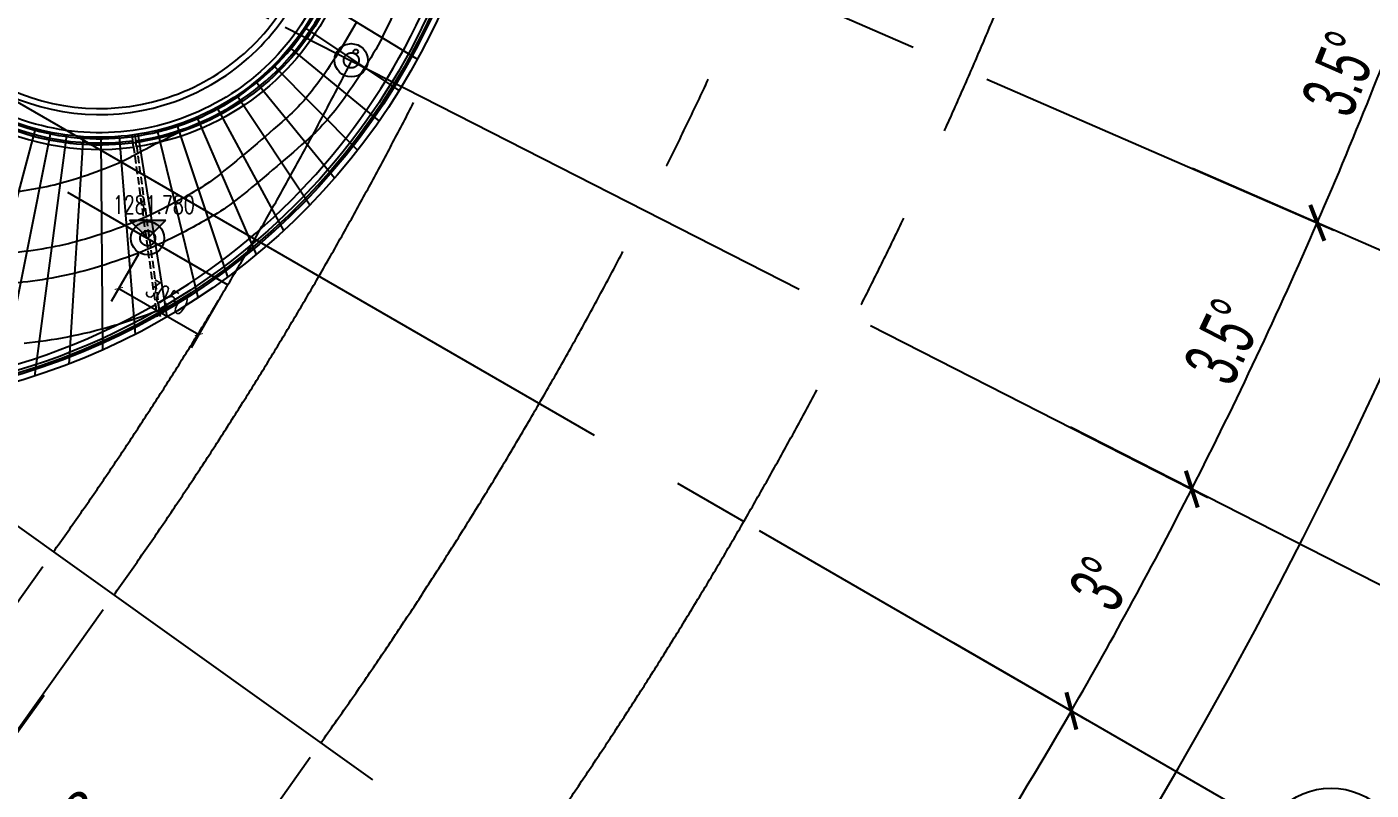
# Model space of a CAD drawing. Extents: x 36903891 to 38126251, y 2073392 to 2924740.
# Drawn here: x 37214450 to 37258835, y 2204471 to 2229661 of the extents above; entities that cross this region are included whole.
import ezdxf
from ezdxf.enums import TextEntityAlignment as Align
from ezdxf.xclip import XClip

# ---------------------------------------------------------------- set-up
doc = ezdxf.new("R2010")
doc.units = 0
doc.header["$LTSCALE"] = 1000
doc.header["$XCLIPFRAME"] = 0
for name, pattern in [('__DASH', [0.35, 0.25, -0.1]), ('CENTER', [2, 1.25, -0.25, 0.25, -0.25]), ('CENTER2', [28.575, 19.05, -3.175, 3.175, -3.175]), ('DASH', [0.35, 0.25, -0.1]), ('HIDDEN', [0.375, 0.25, -0.125])]:
    doc.linetypes.add(name, pattern=pattern)
doc.layers.get('0').update_dxf_attribs({"color": 8})
doc.layers.get('Defpoints').update_dxf_attribs({"color": 8})
for name, color, linetype in [('#幕墙线-平面', 8, 'Continuous'), ('#标注', 8, 'Continuous'), ('#虚线', 8, 'HIDDEN'), ('#轴线', 8, 'CENTER2'), ('A-AL-E', 8, 'Continuous'), ('A-COLS-PLAN-C', 8, 'DASH'), ('A-DETL-ALUM', 8, 'Continuous'), ('A-DIMS', 8, 'Continuous'), ('A-DIMS-ELEV', 8, 'Continuous'), ('A-FLOR', 8, 'Continuous'), ('A-FLOR-UNDR', 8, '__DASH'), ('A-GRID', 8, 'CENTER'), ('A-STRS-HRAL', 8, 'Continuous'), ('DIM', 8, 'Continuous'), ('周边建筑', 8, 'Continuous'), ('水-雨水-压力流-标识', 8, 'Continuous')]:
    doc.layers.add(name, color=color, linetype=linetype)
doc.styles.add('#文字', font='jrs.shx', dxfattribs={"width": 0.7, "bigfont": 'hztxt.shx'})
doc.styles.add('_TCH_DIM', font='SIMPLEX', dxfattribs={"bigfont": 'GBCBIG'})
doc.styles.add('_TCH_DIM_T3', font='SIMPLEX', dxfattribs={"width": 0.705882, "bigfont": 'GBCBIG'})
doc.styles.add('JHZX', font='jrs.shx', dxfattribs={"width": 0.6, "bigfont": 'jhz.shx'})
doc.dimstyles.new('_TCH_ARCH&&200', dxfattribs={"dimtxt": 595, "dimasz": 200, "dimexe": 500, "dimexo": 600, "dimgap": 252.5, "dimtad": 1, "dimdec": 0, "dimzin": 0, "dimdsep": 46, "dimtxsty": '_TCH_DIM_T3', "dimblk": 'ARCHTICK', "dimcen": 0.09, "dimclrt": 4, "dimazin": 2, "dimtfac": 1, "dimtdec": 0, "dimtix": 1, "dimtmove": 2, "dimatfit": 3, "dimfxl": 200, "dimtolj": 1, "dimtzin": 0, "dimarcsym": 0})
doc.dimstyles.new('JZBZ-600', dxfattribs={"dimscale": 600, "dimtxt": 3, "dimasz": 1.5, "dimexe": 1, "dimexo": 1, "dimgap": 0.5, "dimtad": 1, "dimdec": 0, "dimdsep": 46, "dimtxsty": 'JHZX', "dimblk1": 'ARCHTICK', "dimblk2": 'ARCHTICK', "dimsah": 1, "dimcen": 0, "dimclrd": 1, "dimclre": 1, "dimclrt": 2, "dimadec": 1, "dimazin": 2, "dimtfac": 1, "dimtdec": 0, "dimtix": 1, "dimtmove": 0, "dimatfit": 3, "dimfxl": 1, "dimtolj": 1, "dimlwd": -1, "dimlwe": -1, "dimarcsym": 1})

# ---------------------------------------------------------------- blocks, each defined once
blk = doc.blocks.new('_ARCHTICK')
at = {"color": 0, "linetype": 'ByBlock', "const_width": 0.15}
blk.add_lwpolyline([(-0.5, -0.5), (0.5, 0.5)], dxfattribs=at)
blk = doc.blocks.new('*D107')
at = {"layer": '#标注', "transparency": 16777216}
for p, q in [((36893249, 2837567), (36888586, 2831029)), ((36899599, 2833038), (36894936, 2826499)), ((36888934, 2831517), (36895284, 2826988))]:
    blk.add_line(p, q, dxfattribs=at)
at = {"layer": 'Defpoints', "color": 0, "transparency": 16777216}
for p in [(36893598, 2838056), (36899948, 2833526), (36895284, 2826988)]:
    blk.add_point(p, dxfattribs=at)
at = {"layer": '#标注', "transparency": 16777216, "xscale": 900, "yscale": 900, "zscale": 900}
for p, rotation in [((36888934, 2831517), 144.4999999999925), ((36895284, 2826988), 324.4999999999925)]:
    blk.add_blockref('_ARCHTICK', p, dxfattribs=dict(at, rotation=rotation))
at = {"layer": '#标注', "transparency": 16777216, "insert": (36892806, 2830229), "char_height": 1800, "attachment_point": 5, "rotation": 324.5, "style": 'JHZX'}
blk.add_mtext('\\A1;7800', dxfattribs=at)
blk = doc.blocks.new('*D108')
at = {"layer": '#标注', "transparency": 16777216}
for p, q in [((36886411, 2842445), (36881747, 2835907)), ((36893249, 2837567), (36888586, 2831029)), ((36882095, 2836395), (36888934, 2831517))]:
    blk.add_line(p, q, dxfattribs=at)
at = {"layer": 'Defpoints', "color": 0, "transparency": 16777216}
for p in [(36886759, 2842934), (36893598, 2838056), (36888934, 2831517)]:
    blk.add_point(p, dxfattribs=at)
at = {"layer": '#标注', "transparency": 16777216, "xscale": 900, "yscale": 900, "zscale": 900}
for p, rotation in [((36882095, 2836395), 144.5000000000023), ((36888934, 2831517), 324.5000000000023)]:
    blk.add_blockref('_ARCHTICK', p, dxfattribs=dict(at, rotation=rotation))
at = {"layer": '#标注', "transparency": 16777216, "insert": (36886211, 2834933), "char_height": 1800, "attachment_point": 5, "rotation": 324.5, "style": 'JHZX'}
blk.add_mtext('\\A1;8400', dxfattribs=at)
blk = doc.blocks.new('*D109')
at = {"layer": '#标注', "transparency": 16777216}
for p, q in [((36888761, 2856209), (36877936, 2862459)), ((36882278, 2846131), (36872102, 2853390))]:
    blk.add_line(p, q, dxfattribs=at)
blk.add_arc((36780603, 2918661), 112993, 324.49751, 329.99686, dxfattribs=at)
at = {"layer": 'Defpoints', "color": 0, "transparency": 16777216}
for p in [(36780603, 2918661), (36874642, 2856018), (36889281, 2855909), (36882766, 2845783)]:
    blk.add_point(p, dxfattribs=at)
at = {"layer": '#标注', "transparency": 16777216, "xscale": 900, "yscale": 900, "zscale": 900}
for p, rotation in [((36878456, 2862159), 59.99686360392685), ((36872590, 2853042), 234.497513913672)]:
    blk.add_blockref('_ARCHTICK', p, dxfattribs=dict(at, rotation=rotation))
at = {"layer": '#标注', "transparency": 16777216, "insert": (36874623, 2858179), "char_height": 1800, "attachment_point": 5, "rotation": 57.2472, "style": 'JHZX'}
blk.add_mtext('\\A1;5.5°', dxfattribs=at)
blk = doc.blocks.new('*D110')
at = {"layer": '#标注', "transparency": 16777216}
for p, q in [((36891882, 2861956), (36880745, 2867632)), ((36888761, 2856209), (36877936, 2862459))]:
    blk.add_line(p, q, dxfattribs=at)
blk.add_arc((36780603, 2918661), 112993, 329.99686, 332.99763, dxfattribs=at)
at = {"layer": 'Defpoints', "color": 0, "transparency": 16777216}
for p in [(36780603, 2918661), (36879427, 2863876), (36892417, 2861684), (36889281, 2855909)]:
    blk.add_point(p, dxfattribs=at)
at = {"layer": '#标注', "transparency": 16777216, "xscale": 900, "yscale": 900, "zscale": 900}
for p, rotation in [((36881279, 2867359), 62.99762942728093), ((36878456, 2862159), 239.9968636039249)]:
    blk.add_blockref('_ARCHTICK', p, dxfattribs=dict(at, rotation=rotation))
at = {"layer": '#标注', "transparency": 16777216, "insert": (36878847, 2865314), "char_height": 1800, "attachment_point": 5, "rotation": 61.4972, "style": 'JHZX'}
blk.add_mtext('\\A1;3°', dxfattribs=at)
blk = doc.blocks.new('*D111')
at = {"layer": '#标注', "transparency": 16777216}
for p, q in [((36895136, 2868856), (36883673, 2873841)), ((36891882, 2861956), (36880745, 2867632))]:
    blk.add_line(p, q, dxfattribs=at)
blk.add_arc((36780603, 2918661), 112993, 332.99763, 336.49769, dxfattribs=at)
at = {"layer": 'Defpoints', "color": 0, "transparency": 16777216}
for p in [(36780603, 2918661), (36882303, 2869420), (36895686, 2868616), (36892417, 2861684)]:
    blk.add_point(p, dxfattribs=at)
at = {"layer": '#标注', "transparency": 16777216, "xscale": 900, "yscale": 900, "zscale": 900}
for p, rotation in [((36884223, 2873601), 66.49769231379123), ((36881279, 2867359), 242.9976294272796)]:
    blk.add_blockref('_ARCHTICK', p, dxfattribs=dict(at, rotation=rotation))
at = {"layer": '#标注', "transparency": 16777216, "insert": (36881714, 2870970), "char_height": 1800, "attachment_point": 5, "rotation": 64.7477, "style": 'JHZX'}
blk.add_mtext('\\A1;3.5°', dxfattribs=at)
blk = doc.blocks.new('*D214')
at = {"layer": '#标注', "transparency": 16777216}
for p, q in [((36908073, 2845059), (36918898, 2838808)), ((36900432, 2833181), (36910608, 2825921))]:
    blk.add_line(p, q, dxfattribs=at)
blk.add_arc((36780603, 2918661), 159093, 324.49751, 329.99723, dxfattribs=at)
at = {"layer": 'Defpoints', "color": 0, "transparency": 16777216}
for p in [(36780603, 2918661), (36907554, 2845359), (36899944, 2833529), (36913009, 2830460)]:
    blk.add_point(p, dxfattribs=at)
at = {"layer": '#标注', "transparency": 16777216, "xscale": 900, "yscale": 900, "zscale": 900}
for p, rotation in [((36918379, 2839108), 59.99723018262017), ((36910120, 2826270), 234.4975139136934)]:
    blk.add_blockref('_ARCHTICK', p, dxfattribs=dict(at, rotation=rotation))
at = {"layer": '#标注', "transparency": 16777216, "insert": (36913394, 2833239), "char_height": 1800, "attachment_point": 5, "rotation": 57.2474, "style": 'JHZX'}
blk.add_mtext('\\A1;5.5°', dxfattribs=at)
blk = doc.blocks.new('*D215')
at = {"layer": '#标注', "transparency": 16777216}
for p, q in [((36911751, 2851832), (36922888, 2846156)), ((36908073, 2845059), (36918898, 2838808))]:
    blk.add_line(p, q, dxfattribs=at)
blk.add_arc((36780603, 2918661), 159093, 329.99723, 332.99763, dxfattribs=at)
at = {"layer": 'Defpoints', "color": 0, "transparency": 16777216}
for p in [(36780603, 2918661), (36911216, 2852104), (36907554, 2845359), (36919746, 2841525)]:
    blk.add_point(p, dxfattribs=at)
at = {"layer": '#标注', "transparency": 16777216, "xscale": 900, "yscale": 900, "zscale": 900}
for p, rotation in [((36922354, 2846429), 62.99762942727831), ((36918379, 2839108), 239.9972301825798)]:
    blk.add_blockref('_ARCHTICK', p, dxfattribs=dict(at, rotation=rotation))
at = {"layer": '#标注', "transparency": 16777216, "insert": (36919360, 2843315), "char_height": 1800, "attachment_point": 5, "rotation": 61.4974, "style": 'JHZX'}
blk.add_mtext('\\A1;3°', dxfattribs=at)
blk = doc.blocks.new('*D216')
at = {"layer": '#标注', "transparency": 16777216}
for p, q in [((36915586, 2859963), (36927049, 2854978)), ((36911751, 2851832), (36922888, 2846156))]:
    blk.add_line(p, q, dxfattribs=at)
blk.add_arc((36780603, 2918661), 159093, 332.99763, 336.49769, dxfattribs=at)
at = {"layer": 'Defpoints', "color": 0, "transparency": 16777216}
for p in [(36780603, 2918661), (36915036, 2860202), (36911216, 2852104), (36923795, 2849330)]:
    blk.add_point(p, dxfattribs=at)
at = {"layer": '#标注', "transparency": 16777216, "xscale": 900, "yscale": 900, "zscale": 900}
for p, rotation in [((36926499, 2855217), 66.4976923138006), ((36922354, 2846429), 242.9976294272897)]:
    blk.add_blockref('_ARCHTICK', p, dxfattribs=dict(at, rotation=rotation))
at = {"layer": '#标注', "transparency": 16777216, "insert": (36923408, 2851303), "char_height": 1800, "attachment_point": 5, "rotation": 64.7477, "style": 'JHZX'}
blk.add_mtext('\\A1;3.5°', dxfattribs=at)
blk = doc.blocks.new('*D217')
at = {"layer": '#标注', "transparency": 16777216}
for p, q in [((36918918, 2868313), (36930664, 2864037)), ((36915586, 2859963), (36927049, 2854978))]:
    blk.add_line(p, q, dxfattribs=at)
blk.add_arc((36780603, 2918661), 159093, 336.49769, 339.99776, dxfattribs=at)
at = {"layer": 'Defpoints', "color": 0, "transparency": 16777216}
for p in [(36780603, 2918661), (36918354, 2868518), (36915036, 2860202), (36927761, 2858201)]:
    blk.add_point(p, dxfattribs=at)
at = {"layer": '#标注', "transparency": 16777216, "xscale": 900, "yscale": 900, "zscale": 900}
for p, rotation in [((36930100, 2864242), 69.99776380940442), ((36926499, 2855217), 246.4976923138003)]:
    blk.add_blockref('_ARCHTICK', p, dxfattribs=dict(at, rotation=rotation))
at = {"layer": '#标注', "transparency": 16777216, "insert": (36927254, 2860147), "char_height": 1800, "attachment_point": 5, "rotation": 68.2477, "style": 'JHZX'}
blk.add_mtext('\\A1;3.5°', dxfattribs=at)
blk = doc.blocks.new('*D136')
at = {"layer": '#标注', "transparency": 16777216}
for p, q in [((36891696, 3015232), (36904144, 3026054)), ((36900436, 2833178), (36913865, 2823598))]:
    blk.add_line(p, q, dxfattribs=at)
blk.add_arc((36780603, 2918661), 163093, 324.49751, 41, dxfattribs=at)
at = {"layer": 'Defpoints', "color": 0, "transparency": 16777216}
for p in [(36891243, 3014839), (36780603, 2918661), (36941218, 2890336), (36899948, 2833526)]:
    blk.add_point(p, dxfattribs=at)
at = {"layer": '#标注', "transparency": 16777216, "xscale": 900, "yscale": 900, "zscale": 900}
for p, rotation in [((36903692, 3025660), 130.9999999999882), ((36913376, 2823947), 234.4975139136726)]:
    blk.add_blockref('_ARCHTICK', p, dxfattribs=dict(at, rotation=rotation))
at = {"layer": '#标注', "transparency": 16777216, "insert": (36944708, 2926540), "char_height": 1800, "attachment_point": 5, "rotation": 272.7488, "style": 'JHZX'}
blk.add_mtext('\\A1;76.5°', dxfattribs=at)
blk = doc.blocks.new('*D157')
at = {"layer": '#标注', "transparency": 16777216}
for p, q in [((36884416, 2843868), (36879752, 2837329)), ((36886411, 2842445), (36881747, 2835907)), ((36880101, 2837818), (36879368, 2838340)), ((36880101, 2837818), (36882095, 2836395)), ((36882095, 2836395), (36882828, 2835872))]:
    blk.add_line(p, q, dxfattribs=at)
at = {"layer": 'Defpoints', "color": 0, "transparency": 16777216}
for p in [(36884765, 2844356), (36886759, 2842934), (36882095, 2836395)]:
    blk.add_point(p, dxfattribs=at)
at = {"layer": '#标注', "transparency": 16777216, "xscale": 900, "yscale": 900, "zscale": 900}
for p, rotation in [((36880101, 2837818), 324.4999999999895), ((36882095, 2836395), 144.4999999999895)]:
    blk.add_blockref('_ARCHTICK', p, dxfattribs=dict(at, rotation=rotation))
at = {"layer": '#标注', "transparency": 16777216, "insert": (36881795, 2838083), "char_height": 1800, "attachment_point": 5, "rotation": 324.5, "style": 'JHZX'}
blk.add_mtext('\\A1;2450', dxfattribs=at)
blk = doc.blocks.new('*D158')
at = {"layer": '#标注', "transparency": 16777216}
for p, q in [((36875583, 2850168), (36870919, 2843630)), ((36871268, 2844118), (36880101, 2837818)), ((36884416, 2843868), (36879752, 2837329))]:
    blk.add_line(p, q, dxfattribs=at)
at = {"layer": 'Defpoints', "color": 0, "transparency": 16777216}
for p in [(36875931, 2850657), (36884765, 2844356), (36880101, 2837818)]:
    blk.add_point(p, dxfattribs=at)
at = {"layer": '#标注', "transparency": 16777216, "xscale": 900, "yscale": 900, "zscale": 900}
for p, rotation in [((36871268, 2844118), 144.5000000000014), ((36880101, 2837818), 324.5000000000014)]:
    blk.add_blockref('_ARCHTICK', p, dxfattribs=dict(at, rotation=rotation))
at = {"layer": '#标注', "transparency": 16777216, "insert": (36876381, 2841945), "char_height": 1800, "attachment_point": 5, "rotation": 324.5, "style": 'JHZX'}
blk.add_mtext('\\A1;10850', dxfattribs=at)
blk = doc.blocks.new('*D200')
at = {"layer": '#标注', "transparency": 16777216}
for p, q in [((36874862, 3000599), (36862409, 2989774)), ((36882278, 2846131), (36868846, 2855713))]:
    blk.add_line(p, q, dxfattribs=at)
blk.add_arc((36780603, 2918661), 108993, 324.49751, 41, dxfattribs=at)
at = {"layer": 'Defpoints', "color": 0, "transparency": 16777216}
for p in [(36875315, 3000993), (36780603, 2918661), (36887941, 2899732), (36882766, 2845783)]:
    blk.add_point(p, dxfattribs=at)
at = {"layer": '#标注', "transparency": 16777216, "xscale": 900, "yscale": 900, "zscale": 900}
for p, rotation in [((36862862, 2990168), 130.9999999999905), ((36869334, 2855365), 234.4975139136623)]:
    blk.add_blockref('_ARCHTICK', p, dxfattribs=dict(at, rotation=rotation))
at = {"layer": '#标注', "transparency": 16777216, "insert": (36890670, 2923946), "char_height": 1800, "attachment_point": 5, "rotation": 272.7488, "style": 'JHZX'}
blk.add_mtext('\\A1;76.5°', dxfattribs=at)
blk = doc.blocks.new('*U51')
blk.add_line((0, -20), (0, 0))
blk.add_circle((0, -24), 4)
at = {"style": 'JHZX', "width": 0.75}
blk.add_attdef('AXES', text='', height=4, dxfattribs=at).set_placement((0, -24), align=Align.MIDDLE_CENTER)
blk = doc.blocks.new('*U49')
blk.add_line((20, 0), (0, 0))
blk.add_circle((24, 0), 4)
at = {"style": 'JHZX', "width": 0.75}
blk.add_attdef('AXES', text='', height=4, dxfattribs=at).set_placement((24, 0), align=Align.MIDDLE_CENTER)
blk = doc.blocks.new('DOTE-11')
at = {"layer": '#虚线', "ltscale": 20}
blk.add_arc((36780599, 2918657), 117100, 330, 50.90588, dxfattribs=at)
at = {"layer": '#轴线'}
for p, q in [((36836630, 2886307), (36907558, 2845357)), ((36835735, 2884803), (36890521, 2853173)), ((36833272, 2881086), (36899948, 2833526)), ((36895690, 2868614), (36915040, 2860201)), ((36892420, 2861681), (36911220, 2852102))]:
    blk.add_line(p, q, dxfattribs=at)
for radius, end in [(146600, 183.99981), (138800, 210.18842), (130400, 210.32938), (127950, 210.37401)]:
    blk.add_arc((36780599, 2918657), radius, 324.5, end, dxfattribs=at)
blk = doc.blocks.new('A$C80b62fe7')
at = {"layer": '#幕墙线-平面'}
for points in [[(218647, 190065), (201594, 189917, 0.411972), (200691, 189006, -0.114715), (187457, 131803, -0.553584), (150555, 127958, 0.096237), (133308, 142947), (122272, 149319)], [(218649, 189805), (201596, 189657, 0.411972), (200951, 189006, -0.114715), (187690, 131688, -0.553584), (150350, 127798, 0.096237), (133178, 142722), (122142, 149093)], [(195085, 164469, -0.066753), (184274, 132652, -0.432715), (172536, 129109), (133941, 151392, -0.334394), (130023, 162148, -0.334394)], [(194830, 164519, -0.066753), (184041, 132768, -0.432715), (172666, 129334), (134077, 151613, -0.33419), (130272, 162072)], [(185222, 132043, -0.033443), (183913, 129978, -0.053994), (182890, 128857, -0.010769), (180713, 127017, -0.036264), (180017, 126533, -0.017896), (178679, 125803, -0.023932), (177635, 125342, -0.020246), (176282, 124883, -0.024527), (175136, 124605, -0.022222), (173952, 124433, -0.021533)], [(186100, 131566, -0.033443), (184720, 129388, -0.053994), (183552, 128108, -0.010769), (181342, 126240, -0.036264), (180527, 125673, -0.017896), (179126, 124909, -0.023932), (177995, 124409, -0.020246), (176565, 123924, -0.024527), (175323, 123623, -0.022222), (174052, 123438, -0.021533)]]:
    blk.add_lwpolyline(points, format="xyb", dxfattribs=at)
for centre, radius, start, end in [((71052, 188867), 128529, 333.50225, 195.7758), ((202554, 80936), 52824, 116.0067, 117.9643), ((173347, 136467), 9922, 291.0804, 296.5642), ((171286, 141813), 15652, 286.4411, 291.0804), ((172609, 137824), 11458, 275.7289, 280.821), ((172877, 136423), 10032, 280.821, 286.4411), ((171286, 141813), 20652, 286.4411, 291.0804), ((173347, 136467), 14922, 291.0804, 292.8718), ((172609, 137824), 16458, 275.7289, 280.821), ((172877, 136423), 15032, 280.821, 286.4411)]:
    blk.add_arc(centre, radius, start, end, dxfattribs=at)
blk = doc.blocks.new('DASWQE')
at = {"layer": '#幕墙线-平面', "ltscale": 10}
for points in [[(112990, -56100), (116191, -58044)], [(115587, -59082), (112469, -57000)], [(114929, -60083), (111981, -57656)], [(114217, -61050), (111436, -58254)], [(113453, -61976), (110847, -58786)], [(112641, -62859), (110224, -59248)], [(111782, -63697), (109578, -59638)], [(101241, -69119), (103585, -60349)], [(109935, -65227), (108264, -60208)], [(110879, -64487), (108922, -59957)], [(102409, -68844), (104088, -60466)], [(103560, -68506), (104617, -60554)], [(104692, -68106), (105171, -60609)], [(105800, -67646), (105749, -60625)], [(106881, -67126), (106350, -60598)], [(107933, -66549), (106973, -60524)], [(108952, -65915), (107612, -60395)]]:
    blk.add_lwpolyline(points, dxfattribs=at)
at = {"layer": 'DIM', "ltscale": 10}
blk.add_blockref('A$C80b62fe7', (-71047, -188863), dxfattribs=at)
blk = doc.blocks.new('雨水立管')
blk.add_circle((0, 0), 50)
blk = doc.blocks.new('雨水')
at = {"layer": '水-雨水-压力流-标识', "xscale": 1.5, "yscale": 1.5, "zscale": 1.5}
blk.add_blockref('雨水立管', (35762123, 2860856), dxfattribs=at)
blk = doc.blocks.new('800柱子')
at = {"layer": 'A-DETL-ALUM', "ltscale": 0.3}
blk.add_circle((35572079, 2737405), 550, dxfattribs=at)
blk = doc.blocks.new('123')
at = {"layer": '周边建筑'}
blk.add_lwpolyline([(34994768, 2952551, -0.066668), (35023206, 2934936, -0.432715), (35023979, 2923298), (35002575, 2900345, -0.3894), (34991787, 2899506, 0.164544), (34944222, 2916271)], format="xyb", dxfattribs=at)
for radius in [7200, 7400]:
    blk.add_arc((35018128, 2928754), radius, 317, 50.5955, dxfattribs=at)
blk = doc.blocks.new('_YZHK')
blk.add_circle((0, 0), 0.5)
blk = doc.blocks.new('ASDFASD')
at = {"layer": 'A-COLS-PLAN-C', "ltscale": 0.3, "xscale": 500, "yscale": 500, "zscale": 500}
for p in [(35761977, 2860569), (35755254, 2854698)]:
    blk.add_blockref('_YZHK', p, dxfattribs=at)
blk = doc.blocks.new('*D441')
at = {"layer": 'A-DIMS', "lineweight": -2, "transparency": 16777216}
for p, q in [((39401358, 1925346), (39400453, 1923778)), ((39400703, 1924211), (39403344, 1922686)), ((39404000, 1923821), (39403094, 1922253))]:
    blk.add_line(p, q, dxfattribs=at)
at = {"layer": 'Defpoints', "color": 0, "transparency": 16777216}
for p in [(39401658, 1925866), (39404300, 1924341), (39403344, 1922686)]:
    blk.add_point(p, dxfattribs=at)
at = {"layer": 'A-DIMS', "lineweight": -2, "transparency": 16777216, "xscale": 200, "yscale": 200, "zscale": 200}
for p, rotation in [((39400703, 1924211), 149.9999999999961), ((39403344, 1922686), 329.9999999999961)]:
    blk.add_blockref('_ARCHTICK', p, dxfattribs=dict(at, rotation=rotation))
at = {"layer": 'A-DIMS', "transparency": 16777216, "insert": (39402299, 1923925), "char_height": 595, "attachment_point": 5, "rotation": 330, "style": '_TCH_DIM_T3'}
blk.add_mtext('\\A1;3050', dxfattribs=at)
blk = doc.blocks.new('ZW-5001')
at = {"layer": '#标注'}
ref = blk.add_blockref('*U49', (36925872.4, 2865781.6), dxfattribs=dict(at, xscale=600.0000000000005, yscale=600.0000000000005, rotation=339.9982029903763))
ref.add_attrib('AXES', 'C18', dxfattribs={"layer": '0', "height": 2400, "rotation": 339.9982, "style": '#文字', "width": 0.7}).set_placement((36939403.8, 2860856.1), align=Align.MIDDLE_CENTER)
ref = blk.add_blockref('*U49', (36922373.4, 2857011.5), dxfattribs=dict(at, xscale=600.0000000000003, yscale=600.0000000000003, rotation=336.498222016923))
ref.add_attrib('AXES', 'C19', dxfattribs={"layer": '0', "height": 2400, "rotation": 336.49822, "style": '#文字', "width": 0.7}).set_placement((36935578.9, 2851269.1), align=Align.MIDDLE_CENTER)
ref = blk.add_blockref('*U49', (36918345.6, 2848471.4), dxfattribs=dict(at, xscale=600.0000000000006, yscale=600.0000000000006, rotation=332.9982410434699))
ref.add_attrib('AXES', 'C20', dxfattribs={"layer": '0', "height": 2400, "rotation": 332.99824, "style": '#文字', "width": 0.7}).set_placement((36931175.9, 2841933.5), align=Align.MIDDLE_CENTER)
ref = blk.add_blockref('*U49', (36914481.5, 2841358.2), dxfattribs=dict(at, xscale=600.0000000000005, yscale=600.0000000000005, rotation=329.9974898472932))
ref.add_attrib('AXES', 'C21', dxfattribs={"layer": '0', "height": 2400, "rotation": 329.99749, "style": '#文字', "width": 0.7}).set_placement((36926952, 2834157.7), align=Align.MIDDLE_CENTER)
ref = blk.add_blockref('*U51', (36884456, 2839624.4), dxfattribs=dict(at, xscale=600, yscale=600, rotation=324.2456737399116))
ref.add_attrib('AXES', 'AC', dxfattribs={"layer": '0', "height": 2400, "rotation": 324.24567, "style": '#文字', "width": 0.7}).set_placement((36876041.9, 2827938.4), align=Align.MIDDLE_CENTER)
for base, p1, p2, picture, middle in [((36941218.3, 2890335.9), (36899947.9, 2833526.1), (36891242.7, 3014838.7), '*D136', (36944707.9, 2926540.4)), ((36887940.5, 2899731.8), (36882766.5, 2845782.6), (36875314.6, 3000992.6), '*D200', (36890670.1, 2923946)), ((36874642.3, 2856017.9), (36882766.5, 2845782.6), (36889280.5, 2855908.8), '*D109', (36874623.1, 2858179.4)), ((36879427, 2863876.2), (36889280.5, 2855908.8), (36892416.6, 2861684), '*D110', (36878846.9, 2865313.5)), ((36882302.9, 2869419.9), (36892416.6, 2861684), (36895686.5, 2868616.4), '*D111', (36881713.7, 2870969.7)), ((36913009.3, 2830460.4), (36899943.8, 2833529), (36907553.6, 2845358.6), '*D214', (36913394.1, 2833239)), ((36919746.2, 2841525), (36907553.6, 2845358.6), (36911216.4, 2852104), '*D215', (36919359.5, 2843315)), ((36923795.1, 2849329.9), (36911216.4, 2852104), (36915036.1, 2860202), '*D216', (36923408.3, 2851303.2)), ((36927760.7, 2858201), (36915036.1, 2860202), (36918354.3, 2868518.2), '*D217', (36927254.1, 2860147.1))]:
    dim = blk.add_angular_dim_3p(base=base, center=(36780603.5, 2918661.5), p1=p1, p2=p2, dimstyle='JZBZ-600', override={"dimclrd": 256, "dimclre": 256, "dimclrt": 256}, dxfattribs=at)
    dim.commit()
    dim.dimension.update_dxf_attribs({"geometry": picture, "text_midpoint": middle})
for p1, p2, picture, middle in [((36875931.4, 2850656.9), (36884764.6, 2844356.2), '*D158', (36876381.1, 2841945.1)), ((36884764.6, 2844356.2), (36886759.2, 2842933.5), '*D157', (36881794.9, 2838083.4)), ((36886759.2, 2842933.5), (36893597.8, 2838055.6), '*D108', (36886211.5, 2834933.1)), ((36893597.8, 2838055.6), (36899947.9, 2833526.1), '*D107', (36892805.8, 2830229.4))]:
    dim = blk.add_aligned_dim(p1=p1, p2=p2, distance=-8031.3, dimstyle='JZBZ-600', override={"dimclrd": 256, "dimclre": 256, "dimclrt": 256}, dxfattribs=at)
    dim.commit()
    dim.dimension.update_dxf_attribs({"geometry": picture, "text_midpoint": middle})
blk = doc.blocks.new('FDGFH')
at = {"layer": 'A-FLOR'}
blk.add_blockref('ZW-5001', (-36780599, -2918657), dxfattribs=at)
at = {"layer": 'A-GRID'}
blk.add_blockref('DOTE-11', (-36780599, -2918657), dxfattribs=at)
blk = doc.blocks.new('CXVFG')
at = {"layer": 'A-DIMS-ELEV'}
blk.add_hatch(color=256, dxfattribs=at).paths.add_polyline_path([(39401658.4, 1925865.6), (39401058.4, 1926465.6), (39402258.4, 1926465.6)])
at = {"layer": 'A-AL-E'}
for points in [[(39441974.7, 1990763.2), (39424921.5, 1990614.4, 0.4119718), (39424277.2, 1989963.7, -0.1147153), (39411015.8, 1932646, -0.5535839), (39373675.5, 1928755.4, 0.0962367), (39356503.2, 1943679.9), (39345467.7, 1950051.3)], [(39441972.9, 1990963.2), (39424919.7, 1990814.4, 0.4119718), (39424077.2, 1989963.5, -0.1147153), (39410836.2, 1932734, -0.5535839), (39373833, 1928878.6, 0.0962367), (39356603.2, 1943853.1), (39345567.7, 1950224.5)], [(39418155.2, 1965477, -0.0667532), (39407366.9, 1933725.6, -0.4327153), (39395992.1, 1930291.8), (39357402.9, 1952571.3, -0.3341902), (39353597.3, 1963029.9)]]:
    blk.add_lwpolyline(points, format="xyb", dxfattribs=at)
blk.add_arc((39400067.1, 1937349.9), 8200, 240, 333.59548, dxfattribs=at)
at = {"layer": 'A-DIMS-ELEV'}
for p, q in [((39401658.4, 1925865.6), (39401058.4, 1926465.6)), ((39401058.4, 1926465.6), (39402258.4, 1926465.6)), ((39401658.4, 1925865.6), (39402258.4, 1926465.6))]:
    blk.add_line(p, q, dxfattribs=at)
at = {"layer": 'A-FLOR-UNDR'}
for points in [[(39401136.2, 1929270.2), (39401967.2, 1923273.2)], [(39401235.3, 1929283.9), (39402066.2, 1923287)]]:
    blk.add_lwpolyline(points, dxfattribs=at)
at = {"layer": 'A-STRS-HRAL'}
for points in [[(39402004.2, 1923734.6, 0.1478818), (39410521.9, 1932888.1, 0.1147153), (39423727.2, 1989963.2, -0.2921177), (39424421.4, 1991052.7, -0.0004314), (39424423.4, 1990828.3, 0.2670598), (39423927.2, 1989963.4, -0.1147153), (39410701.5, 1932800.1, -0.1488447), (39402033.9, 1923520.5), (39402004.2, 1923734.6)], [(39357202.9, 1952224.9), (39395792.1, 1929945.4, 0.165343), (39401191.1, 1928874.1), (39401163.6, 1929072.2, -0.1653071), (39395892.1, 1930118.6), (39357302.9, 1952398.1, -0.2993345), (39352863.5, 1961235.7, -0.0021179), (39352619.3, 1960741.2, 0.2840108), (39357202.9, 1952224.9)], [(39373951.2, 1928971, 0.0962367), (39356678.2, 1943983), (39345992.1, 1950152.6, 0.0007746), (39346114.8, 1950312.7), (39356778.2, 1944156.2, -0.0962367), (39374108.8, 1929094.1, 0.3735773), (39401910.8, 1923680.4), (39401940.4, 1923466.8, -0.3725192), (39373951.2, 1928971)]]:
    blk.add_lwpolyline(points, format="xyb", dxfattribs=at)
blk.add_lwpolyline([(39418601.9, 1965677, -0.0673137), (39407725.1, 1933547.7, -0.2464162), (39401290.1, 1928887.8), (39401262.7, 1929085.9, 0.246379), (39407546, 1933636.6, 0.0668314), (39418359, 1965477), (39418155.2, 1965477, 0.0004039), (39418194.4, 1965677)], format="xyb", close=True, dxfattribs=at)
at = {"rotation": 283.0000021287353}
blk.add_blockref('123', (28669010.7, 35399138.6), dxfattribs=at)
at = {"layer": 'A-COLS-PLAN-C'}
blk.add_blockref('ASDFASD', (3646404.7, -928832), dxfattribs=at)
at = {"layer": '水-雨水-压力流-标识'}
for name, p in [('雨水', (3646404.7, -928832)), ('800柱子', (3836300, -805665.7)), ('800柱子', (3829576.9, -811537.2))]:
    blk.add_blockref(name, p, dxfattribs=at)
at = {"layer": 'A-DIMS-ELEV', "style": '_TCH_DIM', "width": 0.705882}
blk.add_text('1281.780', height=595, dxfattribs=at).set_placement((39400510.4, 1926675.6))
at = {"layer": 'A-DIMS'}
dim = blk.add_aligned_dim(p1=(39401658.4, 1925865.6), p2=(39404299.8, 1924340.6), distance=-1910.9, dimstyle='_TCH_ARCH&&200', override={"dimclrd": 256, "dimclre": 256, "dimclrt": 256}, dxfattribs=at)
dim.commit()
dim.dimension.update_dxf_attribs({"geometry": '*D441', "text_midpoint": (39402298.7, 1923924.6)})
blk = doc.blocks.new('JUTEWR')
at = {"layer": 'A-STRS-HRAL'}
blk.add_blockref('DASWQE', (36747505, 2929437), dxfattribs=at)
at = {"layer": 'DIM'}
for name, p in [('FDGFH', (36747510, 2929431)), ('CXVFG', (-2546868, 939616))]:
    blk.add_blockref(name, p, dxfattribs=at)

msp = doc.modelspace()

# ---------------------------------------------------------------- block references
at = {"layer": 'DIM'}
ref = msp.add_blockref('JUTEWR', (363648.3, -642797.5), dxfattribs=at)
XClip(ref).set_block_clipping_path([(36540243.0880557299, 2702892.0700622862), (36938694.1744792983, 3117037.741362222)])

doc.saveas('drawing.dxf')
